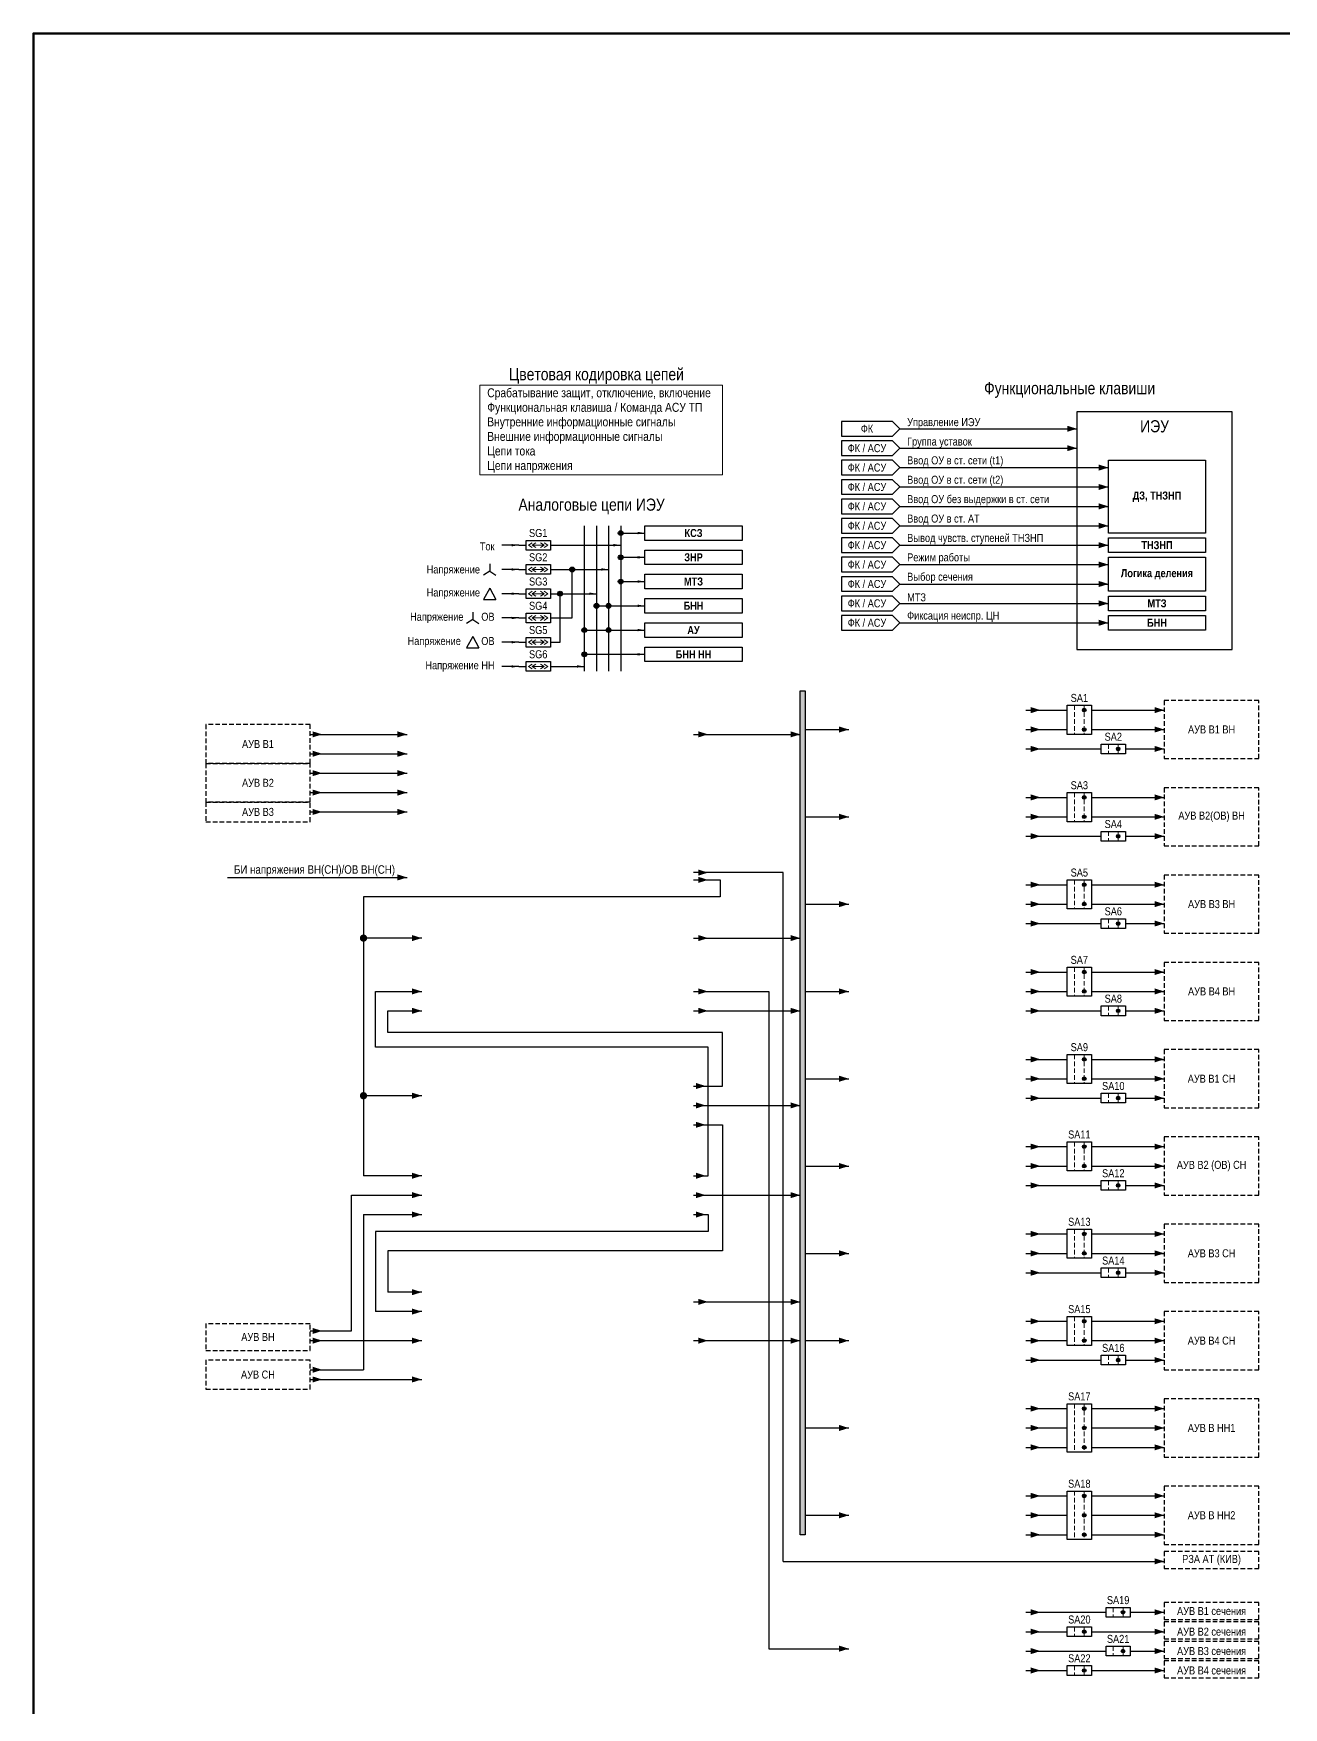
# Model space of a CAD drawing. Header units: millimetres. Extents: x 25558 to 49929, y 1902 to 19390.
# Drawn here: x 30203 to 30718, y 14671 to 15361 of the extents above; entities that cross this region are included whole.
import ezdxf
from ezdxf.enums import TextEntityAlignment as Align

# ---------------------------------------------------------------- set-up
doc = ezdxf.new("R2010")
doc.units = ezdxf.units.MM
doc.linetypes.add('штриховая2', pattern=[9.525, 6.35, -3.175])
for name, color, linetype, lineweight in [('Основная', 7, 'Continuous', 30), ('Отключение_включение', 1, 'Continuous', 30), ('Тонкая', 7, 'Continuous', 5), ('Цепи внешние', 84, 'Continuous', 30), ('Цепи внутренние', 5, 'Continuous', 30), ('Цепи ТН', 200, 'Continuous', 30), ('Цепи ТТ', 23, 'Continuous', 30), ('Цепь - ФК и АСУ', 132, 'Continuous', 30), ('Штриховая', 7, 'штриховая2', 20)]:
    doc.layers.add(name, color=color, linetype=linetype, lineweight=lineweight)
doc.styles.add('Narrow', font='ARIALN.TTF')

# ---------------------------------------------------------------- blocks, each defined once
blk = doc.blocks.new('Point')
at = {"layer": 'Основная', "color": 0, "const_width": 1.5}
blk.add_lwpolyline([(-0.75, 0, 1), (0.75, 0, 1)], format="xyb", close=True, dxfattribs=at)

msp = doc.modelspace()

# ---------------------------------------------------------------- hatches: boundary and pattern name
at = {"layer": 'Отключение_включение'}
h = msp.add_hatch(color=256, dxfattribs=at)
h.dxf.hatch_style = 1
h.paths.add_polyline_path([(30521, 15090), (30519, 15090), (30519, 14742), (30521, 14742)])
at = {"layer": 'Тонкая', "lineweight": 25, "ltscale": 0.25}
h = msp.add_hatch(color=256, dxfattribs=at)
edge = h.paths.add_edge_path()
edge.add_arc((30636, 15082), 0.75, 0, 360)
h = msp.add_hatch(color=256, dxfattribs=at)
edge = h.paths.add_edge_path()
edge.add_arc((30636, 15074), 0.75, 0, 360)
h = msp.add_hatch(color=256, dxfattribs=at)
edge = h.paths.add_edge_path()
edge.add_arc((30650, 15066), 0.75, 0, 360)
h = msp.add_hatch(color=256, dxfattribs=at)
edge = h.paths.add_edge_path()
edge.add_arc((30636, 15046), 0.75, 0, 360)
h = msp.add_hatch(color=256, dxfattribs=at)
edge = h.paths.add_edge_path()
edge.add_arc((30636, 15038), 0.75, 0, 360)
h = msp.add_hatch(color=256, dxfattribs=at)
edge = h.paths.add_edge_path()
edge.add_arc((30650, 15030), 0.75, 0, 360)
h = msp.add_hatch(color=256, dxfattribs=at)
edge = h.paths.add_edge_path()
edge.add_arc((30636, 15010), 0.75, 0, 360)
h = msp.add_hatch(color=256, dxfattribs=at)
edge = h.paths.add_edge_path()
edge.add_arc((30636, 15002), 0.75, 0, 360)
h = msp.add_hatch(color=256, dxfattribs=at)
edge = h.paths.add_edge_path()
edge.add_arc((30650, 14994), 0.75, 0, 360)
h = msp.add_hatch(color=256, dxfattribs=at)
edge = h.paths.add_edge_path()
edge.add_arc((30636, 14974), 0.75, 0, 360)
h = msp.add_hatch(color=256, dxfattribs=at)
edge = h.paths.add_edge_path()
edge.add_arc((30636, 14966), 0.75, 0, 360)
h = msp.add_hatch(color=256, dxfattribs=at)
edge = h.paths.add_edge_path()
edge.add_arc((30650, 14958), 0.75, 0, 360)
h = msp.add_hatch(color=256, dxfattribs=at)
edge = h.paths.add_edge_path()
edge.add_arc((30636, 14938), 0.75, 0, 360)
h = msp.add_hatch(color=256, dxfattribs=at)
edge = h.paths.add_edge_path()
edge.add_arc((30636, 14930), 0.75, 0, 360)
h = msp.add_hatch(color=256, dxfattribs=at)
edge = h.paths.add_edge_path()
edge.add_arc((30650, 14922), 0.75, 0, 360)
h = msp.add_hatch(color=256, dxfattribs=at)
edge = h.paths.add_edge_path()
edge.add_arc((30636, 14902), 0.75, 0, 360)
h = msp.add_hatch(color=256, dxfattribs=at)
edge = h.paths.add_edge_path()
edge.add_arc((30636, 14894), 0.75, 0, 360)
h = msp.add_hatch(color=256, dxfattribs=at)
edge = h.paths.add_edge_path()
edge.add_arc((30650, 14886), 0.75, 0, 360)
h = msp.add_hatch(color=256, dxfattribs=at)
edge = h.paths.add_edge_path()
edge.add_arc((30636, 14866), 0.75, 0, 360)
h = msp.add_hatch(color=256, dxfattribs=at)
edge = h.paths.add_edge_path()
edge.add_arc((30636, 14858), 0.75, 0, 360)
h = msp.add_hatch(color=256, dxfattribs=at)
edge = h.paths.add_edge_path()
edge.add_arc((30650, 14850), 0.75, 0, 360)
h = msp.add_hatch(color=256, dxfattribs=at)
edge = h.paths.add_edge_path()
edge.add_arc((30636, 14830), 0.75, 0, 360)
h = msp.add_hatch(color=256, dxfattribs=at)
edge = h.paths.add_edge_path()
edge.add_arc((30636, 14822), 0.75, 0, 360)
h = msp.add_hatch(color=256, dxfattribs=at)
edge = h.paths.add_edge_path()
edge.add_arc((30650, 14814), 0.75, 0, 360)
h = msp.add_hatch(color=256, dxfattribs=at)
edge = h.paths.add_edge_path()
edge.add_arc((30636, 14794), 0.75, 0, 360)
h = msp.add_hatch(color=256, dxfattribs=at)
edge = h.paths.add_edge_path()
edge.add_arc((30636, 14786), 0.75, 0, 360)
h = msp.add_hatch(color=256, dxfattribs=at)
edge = h.paths.add_edge_path()
edge.add_arc((30636, 14778), 0.75, 0, 360)
h = msp.add_hatch(color=256, dxfattribs=at)
edge = h.paths.add_edge_path()
edge.add_arc((30636, 14758), 0.75, 0, 360)
h = msp.add_hatch(color=256, dxfattribs=at)
edge = h.paths.add_edge_path()
edge.add_arc((30636, 14750), 0.75, 0, 360)
h = msp.add_hatch(color=256, dxfattribs=at)
edge = h.paths.add_edge_path()
edge.add_arc((30636, 14742), 0.75, 0, 360)
h = msp.add_hatch(color=256, dxfattribs=at)
edge = h.paths.add_edge_path()
edge.add_arc((30652, 14710), 0.75, 0, 360)
h = msp.add_hatch(color=256, dxfattribs=at)
edge = h.paths.add_edge_path()
edge.add_arc((30636, 14702), 0.75, 0, 360)
h = msp.add_hatch(color=256, dxfattribs=at)
edge = h.paths.add_edge_path()
edge.add_arc((30652, 14694), 0.75, 0, 360)
h = msp.add_hatch(color=256, dxfattribs=at)
edge = h.paths.add_edge_path()
edge.add_arc((30636, 14686), 0.75, 0, 360)
at = {"layer": 'Цепи ТН'}
h = msp.add_hatch(color=256, dxfattribs=at)
h.dxf.hatch_style = 1
h.paths.add_polyline_path([(30426, 15140, 1), (30424, 15140, 1)])
h = msp.add_hatch(color=256, dxfattribs=at)
h.dxf.hatch_style = 1
h.paths.add_polyline_path([(30421, 15130, 1), (30419, 15130, 1)])
h = msp.add_hatch(color=256, dxfattribs=at)
h.dxf.hatch_style = 1
h.paths.add_polyline_path([(30436, 15125, 1), (30434, 15125, 1)])
h = msp.add_hatch(color=256, dxfattribs=at)
h.dxf.hatch_style = 1
h.paths.add_polyline_path([(30441, 15125, 1), (30439, 15125, 1)])
h = msp.add_hatch(color=256, dxfattribs=at)
h.dxf.hatch_style = 1
h.paths.add_polyline_path([(30431, 15115, 1), (30429, 15115, 1)])
h = msp.add_hatch(color=256, dxfattribs=at)
h.dxf.hatch_style = 1
h.paths.add_polyline_path([(30441, 15115, 1), (30439, 15115, 1)])
h = msp.add_hatch(color=256, dxfattribs=at)
h.dxf.hatch_style = 1
h.paths.add_polyline_path([(30431, 15105, 1), (30429, 15105, 1)])
at = {"layer": 'Цепи ТТ'}
h = msp.add_hatch(color=256, dxfattribs=at)
h.dxf.hatch_style = 1
h.paths.add_polyline_path([(30446, 15155, 1), (30444, 15155, 1)])
h = msp.add_hatch(color=256, dxfattribs=at)
h.dxf.hatch_style = 1
h.paths.add_polyline_path([(30446, 15145, 1), (30444, 15145, 1)])
h = msp.add_hatch(color=256, dxfattribs=at)
h.dxf.hatch_style = 1
h.paths.add_polyline_path([(30446, 15135, 1), (30444, 15135, 1)])

# ---------------------------------------------------------------- linework, layer by layer
at = {"layer": 'Основная'}
for p, q in [((30391, 15139.33), (30388.5, 15137.67)), ((30391, 15142.33), (30391, 15139.33)), ((30391, 15139.33), (30393.5, 15137.67)), ((30391, 15132.33), (30388.5, 15127.67)), ((30391, 15132.33), (30393.5, 15127.67)), ((30388.5, 15127.67), (30393.5, 15127.67)), ((30384, 15119.33), (30381.5, 15117.67)), ((30384, 15122.33), (30384, 15119.33)), ((30384, 15119.33), (30386.5, 15117.67)), ((30384, 15112.33), (30381.5, 15107.67)), ((30384, 15112.33), (30386.5, 15107.67)), ((30381.5, 15107.67), (30386.5, 15107.67))]:
    msp.add_line(p, q, dxfattribs=at)
at = {"layer": 'Основная', "ltscale": 0.3}
msp.add_lwpolyline([(30633, 15107), (30697, 15107), (30697, 15205), (30633, 15205)], close=True, dxfattribs=at)
at = {"layer": 'Основная'}
for points in [[(30646, 15185), (30686, 15185), (30686, 15155), (30646, 15155)], [(30406, 15152), (30416, 15152), (30416, 15148), (30406, 15148)], [(30455, 15158), (30495, 15158), (30495, 15152), (30455, 15152)], [(30646, 15153), (30686, 15153), (30686, 15147), (30646, 15147)], [(30455, 15148), (30495, 15148), (30495, 15142), (30455, 15142)], [(30646, 15145), (30686, 15145), (30686, 15131), (30646, 15131)], [(30406, 15142), (30416, 15142), (30416, 15138), (30406, 15138)], [(30455, 15138), (30495, 15138), (30495, 15132), (30455, 15132)], [(30406, 15132), (30416, 15132), (30416, 15128), (30406, 15128)], [(30455, 15128), (30495, 15128), (30495, 15122), (30455, 15122)], [(30646, 15129), (30686, 15129), (30686, 15123), (30646, 15123)], [(30406, 15122), (30416, 15122), (30416, 15118), (30406, 15118)], [(30455, 15118), (30495, 15118), (30495, 15112), (30455, 15112)], [(30646, 15121), (30686, 15121), (30686, 15115), (30646, 15115)], [(30406, 15112), (30416, 15112), (30416, 15108), (30406, 15108)], [(30455, 15108), (30495, 15108), (30495, 15102), (30455, 15102)], [(30406, 15102), (30416, 15102), (30416, 15098), (30406, 15098)], [(30629, 15084), (30639, 15084), (30639, 15072), (30629, 15072)], [(30643, 15068), (30653, 15068), (30653, 15064), (30643, 15064)], [(30629, 15048), (30639, 15048), (30639, 15036), (30629, 15036)], [(30643, 15032), (30653, 15032), (30653, 15028), (30643, 15028)], [(30629, 15012), (30639, 15012), (30639, 15000), (30629, 15000)], [(30643, 14996), (30653, 14996), (30653, 14992), (30643, 14992)], [(30629, 14976), (30639, 14976), (30639, 14964), (30629, 14964)], [(30643, 14960), (30653, 14960), (30653, 14956), (30643, 14956)], [(30629, 14940), (30639, 14940), (30639, 14928), (30629, 14928)], [(30643, 14924), (30653, 14924), (30653, 14920), (30643, 14920)], [(30629, 14904), (30639, 14904), (30639, 14892), (30629, 14892)], [(30643, 14888), (30653, 14888), (30653, 14884), (30643, 14884)], [(30629, 14868), (30639, 14868), (30639, 14856), (30629, 14856)], [(30643, 14852), (30653, 14852), (30653, 14848), (30643, 14848)], [(30629, 14832), (30639, 14832), (30639, 14820), (30629, 14820)], [(30643, 14816), (30653, 14816), (30653, 14812), (30643, 14812)], [(30629, 14796), (30639, 14796), (30639, 14776), (30629, 14776)], [(30629, 14760), (30639, 14760), (30639, 14740), (30629, 14740)], [(30645, 14712), (30655, 14712), (30655, 14708), (30645, 14708)], [(30629, 14704), (30639, 14704), (30639, 14700), (30629, 14700)], [(30645, 14696), (30655, 14696), (30655, 14692), (30645, 14692)], [(30629, 14688), (30639, 14688), (30639, 14684), (30629, 14684)]]:
    msp.add_lwpolyline(points, close=True, dxfattribs=at)
at = {"layer": 'Отключение_включение'}
for p, q in [((30612, 15082), (30629, 15082)), ((30639, 15082), (30669, 15082)), ((30475, 15072), (30519, 15072)), ((30521, 15074), (30539, 15074)), ((30612, 15046), (30629, 15046)), ((30639, 15046), (30669, 15046)), ((30521, 15038), (30539, 15038)), ((30612, 15010), (30629, 15010)), ((30639, 15010), (30669, 15010)), ((30521, 15002), (30539, 15002)), ((30475, 14988), (30519, 14988)), ((30612, 14974), (30629, 14974)), ((30639, 14974), (30669, 14974)), ((30475, 14966), (30506, 14966)), ((30506, 14966), (30506, 14695)), ((30521, 14966), (30539, 14966)), ((30475, 14958), (30519, 14958)), ((30612, 14938), (30629, 14938)), ((30639, 14938), (30669, 14938)), ((30521, 14930), (30539, 14930)), ((30475, 14919), (30519, 14919)), ((30612, 14902), (30629, 14902)), ((30639, 14902), (30669, 14902)), ((30521, 14894), (30539, 14894)), ((30475, 14882), (30519, 14882)), ((30612, 14866), (30629, 14866)), ((30639, 14866), (30669, 14866)), ((30521, 14858), (30539, 14858)), ((30475, 14838), (30519, 14838)), ((30612, 14830), (30629, 14830)), ((30639, 14830), (30669, 14830)), ((30475, 14822), (30519, 14822)), ((30521, 14822), (30539, 14822)), ((30612, 14794), (30629, 14794)), ((30639, 14794), (30669, 14794)), ((30521, 14786), (30539, 14786)), ((30612, 14758), (30629, 14758)), ((30639, 14758), (30669, 14758)), ((30521, 14750), (30539, 14750)), ((30612, 14710), (30645, 14710)), ((30655, 14710), (30669, 14710)), ((30612, 14702), (30629, 14702)), ((30639, 14702), (30669, 14702)), ((30506, 14695), (30539, 14695)), ((30612, 14694), (30645, 14694)), ((30655, 14694), (30669, 14694)), ((30612, 14686), (30629, 14686)), ((30639, 14686), (30669, 14686))]:
    msp.add_line(p, q, dxfattribs=at)
msp.add_lwpolyline([(30519, 15090), (30521, 15090), (30521, 14742), (30519, 14742)], close=True, dxfattribs=at)
for points in [[(30618, 15082, 0, 2.5, 0), (30614, 15082, 0, 0, 0)], [(30669, 15082, 0, 2.5, 0), (30665, 15082, 0, 0, 0)], [(30481, 15072, 0, 2.5, 0), (30477, 15072, 0, 0, 0)], [(30519, 15072, 0, 2.5, 0), (30515, 15072, 0, 0, 0)], [(30539, 15074, 0, 2.5, 0), (30535, 15074, 0, 0, 0)], [(30618, 15046, 0, 2.5, 0), (30614, 15046, 0, 0, 0)], [(30669, 15046, 0, 2.5, 0), (30665, 15046, 0, 0, 0)], [(30539, 15038, 0, 2.5, 0), (30535, 15038, 0, 0, 0)], [(30618, 15010, 0, 2.5, 0), (30614, 15010, 0, 0, 0)], [(30669, 15010, 0, 2.5, 0), (30665, 15010, 0, 0, 0)], [(30539, 15002, 0, 2.5, 0), (30535, 15002, 0, 0, 0)], [(30481, 14988, 0, 2.5, 0), (30477, 14988, 0, 0, 0)], [(30519, 14988, 0, 2.5, 0), (30515, 14988, 0, 0, 0)], [(30618, 14974, 0, 2.5, 0), (30614, 14974, 0, 0, 0)], [(30669, 14974, 0, 2.5, 0), (30665, 14974, 0, 0, 0)], [(30481, 14966, 0, 2.5, 0), (30477, 14966, 0, 0, 0)], [(30539, 14966, 0, 2.5, 0), (30535, 14966, 0, 0, 0)], [(30481, 14958, 0, 2.5, 0), (30477, 14958, 0, 0, 0)], [(30519, 14958, 0, 2.5, 0), (30515, 14958, 0, 0, 0)], [(30618, 14938, 0, 2.5, 0), (30614, 14938, 0, 0, 0)], [(30669, 14938, 0, 2.5, 0), (30665, 14938, 0, 0, 0)], [(30539, 14930, 0, 2.5, 0), (30535, 14930, 0, 0, 0)], [(30480, 14919, 0, 2.5, 0), (30476, 14919, 0, 0, 0)], [(30519, 14919, 0, 2.5, 0), (30515, 14919, 0, 0, 0)], [(30618, 14902, 0, 2.5, 0), (30614, 14902, 0, 0, 0)], [(30669, 14902, 0, 2.5, 0), (30665, 14902, 0, 0, 0)], [(30539, 14894, 0, 2.5, 0), (30535, 14894, 0, 0, 0)], [(30480, 14882, 0, 2.5, 0), (30476, 14882, 0, 0, 0)], [(30519, 14882, 0, 2.5, 0), (30515, 14882, 0, 0, 0)], [(30618, 14866, 0, 2.5, 0), (30614, 14866, 0, 0, 0)], [(30669, 14866, 0, 2.5, 0), (30665, 14866, 0, 0, 0)], [(30539, 14858, 0, 2.5, 0), (30535, 14858, 0, 0, 0)], [(30481, 14838, 0, 2.5, 0), (30477, 14838, 0, 0, 0)], [(30519, 14838, 0, 2.5, 0), (30515, 14838, 0, 0, 0)], [(30618, 14830, 0, 2.5, 0), (30614, 14830, 0, 0, 0)], [(30669, 14830, 0, 2.5, 0), (30665, 14830, 0, 0, 0)], [(30481, 14822, 0, 2.5, 0), (30477, 14822, 0, 0, 0)], [(30519, 14822, 0, 2.5, 0), (30515, 14822, 0, 0, 0)], [(30539, 14822, 0, 2.5, 0), (30535, 14822, 0, 0, 0)], [(30618, 14794, 0, 2.5, 0), (30614, 14794, 0, 0, 0)], [(30669, 14794, 0, 2.5, 0), (30665, 14794, 0, 0, 0)], [(30539, 14786, 0, 2.5, 0), (30535, 14786, 0, 0, 0)], [(30618, 14758, 0, 2.5, 0), (30614, 14758, 0, 0, 0)], [(30669, 14758, 0, 2.5, 0), (30665, 14758, 0, 0, 0)], [(30539, 14750, 0, 2.5, 0), (30535, 14750, 0, 0, 0)], [(30618, 14710, 0, 2.5, 0), (30614, 14710, 0, 0, 0)], [(30669, 14710, 0, 2.5, 0), (30665, 14710, 0, 0, 0)], [(30618, 14702, 0, 2.5, 0), (30614, 14702, 0, 0, 0)], [(30669, 14702, 0, 2.5, 0), (30665, 14702, 0, 0, 0)], [(30539, 14695, 0, 2.5, 0), (30535, 14695, 0, 0, 0)], [(30618, 14694, 0, 2.5, 0), (30614, 14694, 0, 0, 0)], [(30669, 14694, 0, 2.5, 0), (30665, 14694, 0, 0, 0)], [(30618, 14686, 0, 2.5, 0), (30614, 14686, 0, 0, 0)], [(30669, 14686, 0, 2.5, 0), (30665, 14686, 0, 0, 0)]]:
    msp.add_lwpolyline(points, format="xyseb", dxfattribs=at)
at = {"layer": 'Тонкая', "ltscale": 0.25}
for p, q in [((30407, 15150), (30408.5, 15151)), ((30408.5, 15149), (30407, 15150)), ((30408.5, 15150), (30410, 15151)), ((30410, 15149), (30408.5, 15150)), ((30413.5, 15150), (30412, 15151)), ((30412, 15149), (30413.5, 15150)), ((30415, 15150), (30413.5, 15151)), ((30413.5, 15149), (30415, 15150)), ((30407, 15140), (30408.5, 15141)), ((30408.5, 15139), (30407, 15140)), ((30408.5, 15140), (30410, 15141)), ((30410, 15139), (30408.5, 15140)), ((30413.5, 15140), (30412, 15141)), ((30412, 15139), (30413.5, 15140)), ((30415, 15140), (30413.5, 15141)), ((30413.5, 15139), (30415, 15140)), ((30407, 15130), (30408.5, 15131)), ((30408.5, 15130), (30410, 15131)), ((30413.5, 15130), (30412, 15131)), ((30415, 15130), (30413.5, 15131)), ((30408.5, 15129), (30407, 15130)), ((30410, 15129), (30408.5, 15130)), ((30412, 15129), (30413.5, 15130)), ((30413.5, 15129), (30415, 15130)), ((30407, 15120), (30408.5, 15121)), ((30408.5, 15119), (30407, 15120)), ((30408.5, 15120), (30410, 15121)), ((30410, 15119), (30408.5, 15120)), ((30413.5, 15120), (30412, 15121)), ((30412, 15119), (30413.5, 15120)), ((30415, 15120), (30413.5, 15121)), ((30413.5, 15119), (30415, 15120)), ((30407, 15110), (30408.5, 15111)), ((30408.5, 15109), (30407, 15110)), ((30408.5, 15110), (30410, 15111)), ((30410, 15109), (30408.5, 15110)), ((30413.5, 15110), (30412, 15111)), ((30412, 15109), (30413.5, 15110)), ((30415, 15110), (30413.5, 15111)), ((30413.5, 15109), (30415, 15110)), ((30407, 15100), (30408.5, 15101)), ((30408.5, 15099), (30407, 15100)), ((30408.5, 15100), (30410, 15101)), ((30410, 15099), (30408.5, 15100)), ((30413.5, 15100), (30412, 15101)), ((30412, 15099), (30413.5, 15100)), ((30415, 15100), (30413.5, 15101)), ((30413.5, 15099), (30415, 15100))]:
    msp.add_line(p, q, dxfattribs=at)
at = {"layer": 'Тонкая'}
for p, q in [((30413.5, 15150), (30408.5, 15150)), ((30413.5, 15140), (30408.5, 15140)), ((30413.5, 15130), (30408.5, 15130)), ((30413.5, 15120), (30408.5, 15120)), ((30413.5, 15110), (30408.5, 15110)), ((30413.5, 15100), (30408.5, 15100))]:
    msp.add_line(p, q, dxfattribs=at)
at = {"layer": 'Тонкая', "color": 3, "lineweight": 50}
msp.add_lwpolyline([(30797, 14521), (30203, 14521), (30203, 15361), (30797, 15361)], close=True, dxfattribs=at)
at = {"layer": 'Тонкая', "ltscale": 0.3}
msp.add_lwpolyline([(30387, 15216), (30487, 15216), (30487, 15179), (30387, 15179)], close=True, dxfattribs=at)
at = {"layer": 'Тонкая', "lineweight": 25, "ltscale": 0.25}
for centre in [(30636, 15082), (30636, 15074), (30650, 15066), (30636, 15046), (30636, 15038), (30650, 15030), (30636, 15010), (30636, 15002), (30650, 14994), (30636, 14974), (30636, 14966), (30650, 14958), (30636, 14938), (30636, 14930), (30650, 14922), (30636, 14902), (30636, 14894), (30650, 14886), (30636, 14866), (30636, 14858), (30650, 14850), (30636, 14830), (30636, 14822), (30650, 14814), (30636, 14794), (30636, 14786), (30636, 14778), (30636, 14758), (30636, 14750), (30636, 14742), (30652, 14710), (30636, 14702), (30652, 14694), (30636, 14686)]:
    msp.add_circle(centre, 0.75, dxfattribs=at)
at = {"layer": 'Цепи внешние', "ltscale": 0.3}
for p, q in [((30317, 15072), (30357, 15072)), ((30612, 15074), (30629, 15074)), ((30639, 15074), (30669, 15074)), ((30317, 15064), (30357, 15064)), ((30612, 15066), (30643, 15066)), ((30653, 15066), (30669, 15066)), ((30317, 15056), (30357, 15056)), ((30317, 15048), (30357, 15048)), ((30317, 15040), (30357, 15040)), ((30612, 15038), (30629, 15038)), ((30639, 15038), (30669, 15038)), ((30612, 15030), (30643, 15030)), ((30653, 15030), (30669, 15030)), ((30512, 15015), (30475, 15015)), ((30512, 14731), (30512, 15015)), ((30612, 15002), (30629, 15002)), ((30639, 15002), (30669, 15002)), ((30612, 14994), (30643, 14994)), ((30653, 14994), (30669, 14994)), ((30612, 14966), (30629, 14966)), ((30639, 14966), (30669, 14966)), ((30612, 14958), (30643, 14958)), ((30653, 14958), (30669, 14958)), ((30612, 14930), (30629, 14930)), ((30639, 14930), (30669, 14930)), ((30612, 14922), (30643, 14922)), ((30653, 14922), (30669, 14922)), ((30612, 14894), (30629, 14894)), ((30639, 14894), (30669, 14894)), ((30612, 14886), (30643, 14886)), ((30653, 14886), (30669, 14886)), ((30334, 14882), (30363, 14882)), ((30334, 14826), (30334, 14882)), ((30339, 14874), (30363, 14874)), ((30339, 14874), (30339, 14810)), ((30612, 14858), (30629, 14858)), ((30639, 14858), (30669, 14858)), ((30612, 14850), (30643, 14850)), ((30653, 14850), (30669, 14850)), ((30317, 14826), (30334, 14826)), ((30317, 14822), (30363, 14822)), ((30612, 14822), (30629, 14822)), ((30639, 14822), (30669, 14822)), ((30612, 14814), (30643, 14814)), ((30653, 14814), (30669, 14814)), ((30317, 14810), (30339, 14810)), ((30317, 14806), (30363, 14806)), ((30612, 14786), (30629, 14786)), ((30639, 14786), (30669, 14786)), ((30612, 14778), (30629, 14778)), ((30639, 14778), (30669, 14778)), ((30612, 14750), (30629, 14750)), ((30639, 14750), (30669, 14750)), ((30612, 14742), (30629, 14742)), ((30639, 14742), (30669, 14742)), ((30512, 14731), (30669, 14731))]:
    msp.add_line(p, q, dxfattribs=at)
at = {"layer": 'Цепи внешние', "linetype": 'штриховая2', "ltscale": 0.3}
for points in [[(30708, 15086), (30669, 15086), (30669, 15062), (30708, 15062)], [(30317, 15076), (30274, 15076), (30274, 15060), (30317, 15060)], [(30317, 15060), (30274, 15060), (30274, 15044), (30317, 15044)], [(30708, 15050), (30669, 15050), (30669, 15026), (30708, 15026)], [(30317, 15044), (30274, 15044), (30274, 15036), (30317, 15036)], [(30708, 15014), (30669, 15014), (30669, 14990), (30708, 14990)], [(30708, 14978), (30669, 14978), (30669, 14954), (30708, 14954)], [(30708, 14942), (30669, 14942), (30669, 14918), (30708, 14918)], [(30708, 14906), (30669, 14906), (30669, 14882), (30708, 14882)], [(30708, 14870), (30669, 14870), (30669, 14846), (30708, 14846)], [(30708, 14834), (30669, 14834), (30669, 14810), (30708, 14810)], [(30317, 14829), (30274, 14829), (30274, 14818), (30317, 14818)], [(30317, 14814), (30274, 14814), (30274, 14802), (30317, 14802)], [(30708, 14798), (30669, 14798), (30669, 14774), (30708, 14774)], [(30708, 14762), (30669, 14762), (30669, 14738), (30708, 14738)], [(30708, 14735), (30669, 14735), (30669, 14728), (30708, 14728)], [(30708, 14714), (30669, 14714), (30669, 14707), (30708, 14707)], [(30708, 14706), (30669, 14706), (30669, 14699), (30708, 14699)], [(30708, 14698), (30669, 14698), (30669, 14691), (30708, 14691)], [(30708, 14690), (30669, 14690), (30669, 14683), (30708, 14683)]]:
    msp.add_lwpolyline(points, close=True, dxfattribs=at)
at = {"layer": 'Цепи внешние', "ltscale": 0.3}
for points in [[(30322, 15072, 0, 2.5, 0), (30318, 15072, 0, 0, 0)], [(30357, 15072, 0, 2.5, 0), (30353, 15072, 0, 0, 0)], [(30618, 15074, 0, 2.5, 0), (30614, 15074, 0, 0, 0)], [(30669, 15074, 0, 2.5, 0), (30665, 15074, 0, 0, 0)], [(30322, 15064, 0, 2.5, 0), (30318, 15064, 0, 0, 0)], [(30357, 15064, 0, 2.5, 0), (30353, 15064, 0, 0, 0)], [(30618, 15066, 0, 2.5, 0), (30614, 15066, 0, 0, 0)], [(30669, 15066, 0, 2.5, 0), (30665, 15066, 0, 0, 0)], [(30322, 15056, 0, 2.5, 0), (30318, 15056, 0, 0, 0)], [(30357, 15056, 0, 2.5, 0), (30353, 15056, 0, 0, 0)], [(30322, 15048, 0, 2.5, 0), (30318, 15048, 0, 0, 0)], [(30357, 15048, 0, 2.5, 0), (30353, 15048, 0, 0, 0)], [(30322, 15040, 0, 2.5, 0), (30318, 15040, 0, 0, 0)], [(30357, 15040, 0, 2.5, 0), (30353, 15040, 0, 0, 0)], [(30618, 15038, 0, 2.5, 0), (30614, 15038, 0, 0, 0)], [(30669, 15038, 0, 2.5, 0), (30665, 15038, 0, 0, 0)], [(30618, 15030, 0, 2.5, 0), (30614, 15030, 0, 0, 0)], [(30669, 15030, 0, 2.5, 0), (30665, 15030, 0, 0, 0)], [(30481, 15015, 0, 2.5, 0), (30477, 15015, 0, 0, 0)], [(30618, 15002, 0, 2.5, 0), (30614, 15002, 0, 0, 0)], [(30669, 15002, 0, 2.5, 0), (30665, 15002, 0, 0, 0)], [(30618, 14994, 0, 2.5, 0), (30614, 14994, 0, 0, 0)], [(30669, 14994, 0, 2.5, 0), (30665, 14994, 0, 0, 0)], [(30618, 14966, 0, 2.5, 0), (30614, 14966, 0, 0, 0)], [(30669, 14966, 0, 2.5, 0), (30665, 14966, 0, 0, 0)], [(30618, 14958, 0, 2.5, 0), (30614, 14958, 0, 0, 0)], [(30669, 14958, 0, 2.5, 0), (30665, 14958, 0, 0, 0)], [(30618, 14930, 0, 2.5, 0), (30614, 14930, 0, 0, 0)], [(30669, 14930, 0, 2.5, 0), (30665, 14930, 0, 0, 0)], [(30618, 14922, 0, 2.5, 0), (30614, 14922, 0, 0, 0)], [(30669, 14922, 0, 2.5, 0), (30665, 14922, 0, 0, 0)], [(30618, 14894, 0, 2.5, 0), (30614, 14894, 0, 0, 0)], [(30669, 14894, 0, 2.5, 0), (30665, 14894, 0, 0, 0)], [(30363, 14882, 0, 2.5, 0), (30359, 14882, 0, 0, 0)], [(30618, 14886, 0, 2.5, 0), (30614, 14886, 0, 0, 0)], [(30669, 14886, 0, 2.5, 0), (30665, 14886, 0, 0, 0)], [(30363, 14874, 0, 2.5, 0), (30359, 14874, 0, 0, 0)], [(30618, 14858, 0, 2.5, 0), (30614, 14858, 0, 0, 0)], [(30669, 14858, 0, 2.5, 0), (30665, 14858, 0, 0, 0)], [(30618, 14850, 0, 2.5, 0), (30614, 14850, 0, 0, 0)], [(30669, 14850, 0, 2.5, 0), (30665, 14850, 0, 0, 0)], [(30322, 14826, 0, 2.5, 0), (30318, 14826, 0, 0, 0)], [(30322, 14822, 0, 2.5, 0), (30318, 14822, 0, 0, 0)], [(30363, 14822, 0, 2.5, 0), (30359, 14822, 0, 0, 0)], [(30618, 14822, 0, 2.5, 0), (30614, 14822, 0, 0, 0)], [(30669, 14822, 0, 2.5, 0), (30665, 14822, 0, 0, 0)], [(30618, 14814, 0, 2.5, 0), (30614, 14814, 0, 0, 0)], [(30669, 14814, 0, 2.5, 0), (30665, 14814, 0, 0, 0)], [(30322, 14810, 0, 2.5, 0), (30318, 14810, 0, 0, 0)], [(30322, 14806, 0, 2.5, 0), (30318, 14806, 0, 0, 0)], [(30363, 14806, 0, 2.5, 0), (30359, 14806, 0, 0, 0)], [(30618, 14786, 0, 2.5, 0), (30614, 14786, 0, 0, 0)], [(30669, 14786, 0, 2.5, 0), (30665, 14786, 0, 0, 0)], [(30618, 14778, 0, 2.5, 0), (30614, 14778, 0, 0, 0)], [(30669, 14778, 0, 2.5, 0), (30665, 14778, 0, 0, 0)], [(30618, 14750, 0, 2.5, 0), (30614, 14750, 0, 0, 0)], [(30669, 14750, 0, 2.5, 0), (30665, 14750, 0, 0, 0)], [(30618, 14742, 0, 2.5, 0), (30614, 14742, 0, 0, 0)], [(30669, 14742, 0, 2.5, 0), (30665, 14742, 0, 0, 0)], [(30669, 14731, 0, 2.5, 0), (30665, 14731, 0, 0, 0)]]:
    msp.add_lwpolyline(points, format="xyseb", dxfattribs=at)
at = {"layer": 'Цепи внутренние', "ltscale": 0.3}
for p, q in [((30283, 15013), (30357, 15013)), ((30475, 15012), (30486, 15012)), ((30486, 15012), (30486, 15005)), ((30486, 15005), (30339, 15005)), ((30339, 15005), (30339, 14988)), ((30363, 14988), (30339, 14988)), ((30339, 14988), (30339, 14890)), ((30344, 14966), (30363, 14966)), ((30344, 14943), (30344, 14966)), ((30349, 14958), (30363, 14958)), ((30349, 14949), (30349, 14958)), ((30487, 14949), (30349, 14949)), ((30487, 14927), (30487, 14949)), ((30481, 14943), (30344, 14943)), ((30481, 14890), (30481, 14943)), ((30475, 14927), (30487, 14927)), ((30363, 14923), (30339, 14923)), ((30475, 14911), (30487, 14911)), ((30487, 14911), (30487, 14859)), ((30363, 14890), (30339, 14890)), ((30475, 14890), (30481, 14890)), ((30475, 14874), (30481, 14874)), ((30481, 14874), (30481, 14867)), ((30481, 14867), (30344, 14867)), ((30344, 14867), (30344, 14834)), ((30487, 14859), (30349, 14859)), ((30349, 14859), (30349, 14842)), ((30363, 14842), (30349, 14842)), ((30363, 14834), (30344, 14834))]:
    msp.add_line(p, q, dxfattribs=at)
for points in [[(30357, 15013, 0, 2.5, 0), (30353, 15013, 0, 0, 0)], [(30481, 15012, 0, 2.5, 0), (30477, 15012, 0, 0, 0)], [(30363, 14988, 0, 2.5, 0), (30359, 14988, 0, 0, 0)], [(30363, 14966, 0, 2.5, 0), (30359, 14966, 0, 0, 0)], [(30363, 14958, 0, 2.5, 0), (30359, 14958, 0, 0, 0)], [(30363, 14923, 0, 2.5, 0), (30359, 14923, 0, 0, 0)], [(30480, 14927, 0, 2.5, 0), (30476, 14927, 0, 0, 0)], [(30480, 14911, 0, 2.5, 0), (30476, 14911, 0, 0, 0)], [(30363, 14890, 0, 2.5, 0), (30359, 14890, 0, 0, 0)], [(30480, 14890, 0, 2.5, 0), (30476, 14890, 0, 0, 0)], [(30480, 14874, 0, 2.5, 0), (30476, 14874, 0, 0, 0)], [(30363, 14842, 0, 2.5, 0), (30359, 14842, 0, 0, 0)], [(30363, 14834, 0, 2.5, 0), (30359, 14834, 0, 0, 0)]]:
    msp.add_lwpolyline(points, format="xyseb", dxfattribs=at)
at = {"layer": 'Цепи ТН'}
for p, q in [((30416, 15140), (30440, 15140)), ((30425, 15120), (30425, 15140)), ((30420, 15110), (30420, 15130)), ((30435, 15125), (30455, 15125)), ((30416, 15120), (30425, 15120)), ((30416, 15110), (30420, 15110)), ((30430, 15115), (30455, 15115)), ((30430, 15105), (30455, 15105)), ((30416, 15100), (30430, 15100))]:
    msp.add_line(p, q, dxfattribs=at)
for points in [[(30430, 15158), (30430, 15098)], [(30435, 15158), (30435, 15098)], [(30440, 15158), (30440, 15098)], [(30403, 15140), (30396, 15140)], [(30403, 15140), (30406, 15140)], [(30403, 15130), (30396, 15130)], [(30403, 15130), (30406, 15130)], [(30416, 15130), (30435, 15130)], [(30403, 15120), (30396, 15120)], [(30403, 15120), (30406, 15120)], [(30403, 15110), (30396, 15110)], [(30403, 15110), (30406, 15110)], [(30403, 15100), (30396, 15100)], [(30403, 15100), (30406, 15100)]]:
    msp.add_lwpolyline(points, dxfattribs=at)
for points in [[(30403, 15140, 0, 1, 0), (30400, 15140, 0, 0, 0)], [(30440, 15140, 0, 1, 0), (30437, 15140, 0, 0, 0)], [(30403, 15130, 0, 1, 0), (30400, 15130, 0, 0, 0)], [(30435, 15130, 0, 1, 0), (30432, 15130, 0, 0, 0)], [(30455, 15125, 0, 1, 0), (30452, 15125, 0, 0, 0)], [(30403, 15120, 0, 1, 0), (30400, 15120, 0, 0, 0)], [(30403, 15110, 0, 1, 0), (30400, 15110, 0, 0, 0)], [(30455, 15115, 0, 1, 0), (30452, 15115, 0, 0, 0)], [(30455, 15105, 0, 1, 0), (30452, 15105, 0, 0, 0)], [(30403, 15100, 0, 1, 0), (30400, 15100, 0, 0, 0)], [(30430, 15100, 0, 1, 0), (30427, 15100, 0, 0, 0)]]:
    msp.add_lwpolyline(points, format="xyseb", dxfattribs=at)
for centre in [(30425, 15140), (30420, 15130), (30435, 15125), (30440, 15125), (30430, 15115), (30440, 15115), (30430, 15105)]:
    msp.add_circle(centre, 1, dxfattribs=at)
at = {"layer": 'Цепи ТТ', "ltscale": 0.3}
for points in [[(30445, 15158), (30445, 15098)], [(30445, 15155), (30455, 15155)], [(30403, 15150), (30396, 15150)], [(30403, 15150), (30406, 15150)], [(30416, 15150), (30445, 15150)], [(30445, 15145), (30455, 15145)], [(30445, 15135), (30455, 15135)]]:
    msp.add_lwpolyline(points, dxfattribs=at)
at = {"layer": 'Цепи ТТ'}
for points in [[(30455, 15155, 0, 1, 0), (30452, 15155, 0, 0, 0)], [(30403, 15150, 0, 1, 0), (30400, 15150, 0, 0, 0)], [(30445, 15150, 0, 1, 0), (30442, 15150, 0, 0, 0)], [(30455, 15145, 0, 1, 0), (30452, 15145, 0, 0, 0)], [(30455, 15135, 0, 1, 0), (30452, 15135, 0, 0, 0)]]:
    msp.add_lwpolyline(points, format="xyseb", dxfattribs=at)
for centre in [(30445, 15155), (30445, 15145), (30445, 15135)]:
    msp.add_circle(centre, 1, dxfattribs=at)
at = {"layer": 'Цепь - ФК и АСУ', "ltscale": 0.3}
for points in [[(30560, 15198), (30557, 15201), (30536, 15201), (30536, 15195), (30557, 15195), (30560, 15198)], [(30560, 15190), (30557, 15193), (30536, 15193), (30536, 15187), (30557, 15187), (30560, 15190)], [(30560, 15182), (30557, 15185), (30536, 15185), (30536, 15179), (30557, 15179), (30560, 15182)], [(30560, 15174), (30557, 15177), (30536, 15177), (30536, 15171), (30557, 15171), (30560, 15174)], [(30560, 15166), (30557, 15169), (30536, 15169), (30536, 15163), (30557, 15163), (30560, 15166)], [(30560, 15158), (30557, 15161), (30536, 15161), (30536, 15155), (30557, 15155), (30560, 15158)], [(30560, 15150), (30557, 15153), (30536, 15153), (30536, 15147), (30557, 15147), (30560, 15150)], [(30560, 15142), (30557, 15145), (30536, 15145), (30536, 15139), (30557, 15139), (30560, 15142)], [(30560, 15134), (30557, 15137), (30536, 15137), (30536, 15131), (30557, 15131), (30560, 15134)], [(30560, 15126), (30557, 15129), (30536, 15129), (30536, 15123), (30557, 15123), (30560, 15126)], [(30560, 15118), (30557, 15121), (30536, 15121), (30536, 15115), (30557, 15115), (30560, 15118)]]:
    msp.add_lwpolyline(points, dxfattribs=at)
at = {"layer": 'Цепь - ФК и АСУ'}
for points in [[(30560, 15198), (30633, 15198)], [(30560, 15190), (30633, 15190)], [(30560, 15182), (30646, 15182), (30646, 15182), (30646, 15182)], [(30560, 15174), (30646, 15174), (30646, 15174), (30646, 15174)], [(30560, 15166), (30646, 15166), (30646, 15166), (30646, 15166)], [(30560, 15158), (30646, 15158), (30646, 15158), (30646, 15158)], [(30560, 15150), (30646, 15150), (30646, 15150), (30646, 15150)], [(30560, 15142), (30646, 15142), (30646, 15142), (30646, 15142)], [(30560, 15134), (30646, 15134), (30646, 15134), (30646, 15134)], [(30560, 15126), (30646, 15126)], [(30560, 15118), (30646, 15118), (30646, 15118), (30646, 15118)]]:
    msp.add_lwpolyline(points, dxfattribs=at)
at = {"layer": 'Цепь - ФК и АСУ', "ltscale": 0.3}
for points in [[(30633, 15198, 0, 2.5, 0), (30629, 15198, 0, 0, 0)], [(30633, 15190, 0, 2.5, 0), (30629, 15190, 0, 0, 0)], [(30646, 15182, 0, 2.5, 0), (30642, 15182, 0, 0, 0)], [(30646, 15174, 0, 2.5, 0), (30642, 15174, 0, 0, 0)], [(30646, 15166, 0, 2.5, 0), (30642, 15166, 0, 0, 0)], [(30646, 15158, 0, 2.5, 0), (30642, 15158, 0, 0, 0)], [(30646, 15150, 0, 2.5, 0), (30642, 15150, 0, 0, 0)], [(30646, 15142, 0, 2.5, 0), (30642, 15142, 0, 0, 0)], [(30646, 15134, 0, 2.5, 0), (30642, 15134, 0, 0, 0)], [(30646, 15126, 0, 2.5, 0), (30642, 15126, 0, 0, 0)], [(30646, 15118, 0, 2.5, 0), (30642, 15118, 0, 0, 0)]]:
    msp.add_lwpolyline(points, format="xyseb", dxfattribs=at)
at = {"layer": 'Штриховая', "ltscale": 0.3}
for p, q in [((30632, 15084), (30632, 15072)), ((30636, 15084), (30636, 15072)), ((30646, 15068), (30646, 15064)), ((30650, 15068), (30650, 15064)), ((30632, 15048), (30632, 15036)), ((30636, 15048), (30636, 15036)), ((30646, 15032), (30646, 15028)), ((30650, 15032), (30650, 15028)), ((30632, 15012), (30632, 15000)), ((30636, 15012), (30636, 15000)), ((30646, 14996), (30646, 14992)), ((30650, 14996), (30650, 14992)), ((30632, 14976), (30632, 14964)), ((30636, 14976), (30636, 14964)), ((30646, 14960), (30646, 14956)), ((30650, 14960), (30650, 14956)), ((30632, 14940), (30632, 14928)), ((30636, 14940), (30636, 14928)), ((30646, 14924), (30646, 14920)), ((30650, 14924), (30650, 14920)), ((30632, 14904), (30632, 14892)), ((30636, 14904), (30636, 14892)), ((30646, 14888), (30646, 14884)), ((30650, 14888), (30650, 14884)), ((30632, 14868), (30632, 14856)), ((30636, 14868), (30636, 14856)), ((30646, 14852), (30646, 14848)), ((30650, 14852), (30650, 14848)), ((30632, 14832), (30632, 14820)), ((30636, 14832), (30636, 14820)), ((30646, 14816), (30646, 14812)), ((30650, 14816), (30650, 14812)), ((30632, 14796), (30632, 14776)), ((30636, 14796), (30636, 14776)), ((30632, 14760), (30632, 14740)), ((30636, 14760), (30636, 14740)), ((30648, 14712), (30648, 14708)), ((30652, 14712), (30652, 14708)), ((30632, 14704), (30632, 14700)), ((30636, 14704), (30636, 14700)), ((30648, 14696), (30648, 14692)), ((30652, 14696), (30652, 14692)), ((30632, 14688), (30632, 14684)), ((30636, 14688), (30636, 14684))]:
    msp.add_line(p, q, dxfattribs=at)

# ---------------------------------------------------------------- block references
at = {"layer": 'Цепи внутренние'}
for p in [(30339, 14988), (30339, 14923)]:
    msp.add_blockref('Point', p, dxfattribs=at)

# ---------------------------------------------------------------- texts
at = {"layer": 'Основная', "style": 'Narrow'}
msp.add_text('Цветовая кодировка цепей', height=5, dxfattribs=at).set_placement((30435, 15218), align=Align.CENTER)
for s, insert, char_height, width, attachment_point in [('Функциональные клавиши', (30630, 15214), 5, 188.2306, 5), ('ФК', (30546.5, 15198), 3.3, 21, 5), (' Управление ИЭУ', (30562, 15200.25), 3.3, 71.4983, 4), ('ИЭУ', (30665, 15199), 5, 64, 5), (' Группа уставок', (30562, 15192.25), 3.3, 71, 4), ('ФК / АСУ', (30546.5, 15190), 3.3, 21, 5), (' Ввод ОУ в ст. сети (t1)', (30562, 15184.5), 3.3, 73.8439, 4), ('ФК / АСУ', (30546.5, 15182), 3.3, 21, 5), ('ФК / АСУ', (30546.5, 15174), 3.3, 21, 5), (' Ввод ОУ в ст. сети (t2)', (30562, 15176.5), 3.3, 73.8439, 4), ('{\\fArial Narrow|b1|i0|c204|p34;\\C0;ДЗ, ТНЗНП}', (30666, 15170), 3.3, 40, 5), ('Аналоговые цепи ИЭУ', (30433, 15166), 5, 188.2306, 5), ('ФК / АСУ', (30546.5, 15166), 3.3, 21, 5), (' Ввод ОУ без выдержки в ст. сети', (30562, 15168.5), 3.3, 73.8439, 4), ('ФК / АСУ', (30546.5, 15158), 3.3, 21, 5), (' Ввод ОУ в ст. АТ', (30562, 15160.5), 3.3, 73.8439, 4), ('SG1', (30411, 15155), 3.3, 39, 5), ('{\\fArial Narrow|b1|i0|c204|p34;КСЗ}', (30475, 15155), 3.3, 40, 5), ('ФК / АСУ', (30546.5, 15150), 3.3, 21, 5), (' Вывод чувств. ступеней ТНЗНП', (30562, 15152.5), 3.3, 73.8439, 4), ('{\\fArial Narrow|b1|i0|c204|p34;\\C0;ТНЗНП}', (30666, 15150), 3.3, 40, 5), ('Ток', (30393, 15149.5), 3.3, 71.4983, 6), ('SG2', (30411, 15145), 3.3, 39, 5), ('{\\fArial Narrow|b1|i0|c204|p34;ЗНР}', (30475, 15145), 3.3, 40, 5), (' Режим работы', (30562, 15144.5), 3.3, 73.8439, 4), ('Напряжение            ', (30387, 15139.5), 3.3, 71.4983, 6), ('ФК / АСУ', (30546.5, 15142), 3.3, 21, 5), (' Выбор сечения', (30562, 15136.5), 3.3, 73.8439, 4), ('{\\fArial Narrow|b1|i0|c204|p34;\\C0;Логика деления}', (30666, 15138), 3.3, 40, 5), ('Напряжение        ', (30387, 15130), 3.3, 71.3526, 6), ('SG3', (30411, 15135), 3.3, 39, 5), ('{\\fArial Narrow|b1|i0|c204|p34;МТЗ}', (30475, 15135), 3.3, 40, 5), ('ФК / АСУ', (30546.5, 15134), 3.3, 21, 5), ('SG4', (30411, 15125), 3.3, 39, 5), ('{\\fArial Narrow|b1|i0|c204|p34;БНН}', (30475, 15125), 3.3, 40, 5), ('ФК / АСУ', (30546.5, 15126), 3.3, 21, 5), (' МТЗ ', (30562, 15128.5), 3.3, 73.8439, 4), ('{\\fArial Narrow|b1|i0|c204|p34;\\C0;МТЗ}', (30666, 15126), 3.3, 40, 5), ('Напряжение       ОВ ', (30393, 15120), 3.3, 61.3561, 6), ('ФК / АСУ', (30546.5, 15118), 3.3, 21, 5), (' Фиксация неиспр. ЦН', (30562, 15120.5), 3.3, 73.8439, 4), ('{\\fArial Narrow|b1|i0|c204|p34;\\C0;БНН}', (30666, 15118), 3.3, 40, 5), ('Напряжение        ОВ ', (30393, 15110), 3.3, 71.4983, 6), ('SG5', (30411, 15115), 3.3, 39, 5), ('{\\fArial Narrow|b1|i0|c204|p34;АУ}', (30475, 15115), 3.3, 40, 5), ('SG6', (30411, 15105), 3.3, 39, 5), ('{\\fArial Narrow|b1|i0|c204|p34;БНН НН}', (30475, 15105), 3.3, 40, 5), ('Напряжение НН', (30393, 15100), 3.3, 71.4983, 6), ('SA1', (30634, 15087), 3.3, 8.1148, 5), ('АУВ В1 ВН', (30688.5, 15074), 3.3, 39, 5), ('АУВ В{\\C0;1}', (30295.5, 15068), 3.3, 43, 5), ('SA2', (30648, 15071), 3.3, 8.8248, 5), ('АУВ В{\\C0;2}', (30295.5, 15052), 3.3, 43, 5), ('SA3', (30634, 15051), 3.3, 39, 5), ('АУВ В{\\C0;3}', (30295.5, 15040), 3.3, 43, 5), ('SA4', (30648, 15035), 3.3, 39, 5), ('АУВ В2(ОВ) ВН', (30688.5, 15038), 3.3, 39, 5), ('БИ напряжения ВН(СН)/ОВ ВН(СН)', (30352, 15015.75), 3.5, 71.6692, 6), ('SA5', (30634, 15015), 3.3, 8.8977, 5), ('SA6', (30648, 14999), 3.3, 8.0123, 5), ('АУВ В3 ВН', (30688.5, 15002), 3.3, 39, 5), ('SA7', (30634, 14979), 3.3, 8.8977, 5), ('АУВ В4 ВН', (30688.5, 14966), 3.3, 39, 5), ('SA8', (30648, 14963), 3.3, 8.0123, 5), ('SA9', (30634, 14943), 3.3, 8.1148, 5), ('АУВ В1 СН', (30688.5, 14930), 3.3, 39, 5), ('SA10', (30648, 14927), 3.3, 8.8248, 5), ('SA11', (30634, 14907), 3.3, 39, 5), ('АУВ В2 (ОВ) СН', (30688.5, 14894), 3.3, 39, 5), ('SA12', (30648, 14891), 3.3, 39, 5), ('SA13', (30634, 14871), 3.3, 8.8977, 5), ('SA14', (30648, 14855), 3.3, 8.0123, 5), ('АУВ В3 СН', (30688.5, 14858), 3.3, 39, 5), ('SA15', (30634, 14835), 3.3, 8.8977, 5), ('АУВ В{\\C0;Н}', (30295.5, 14823.5), 3.3, 43, 5), ('SA16', (30648, 14819), 3.3, 8.0123, 5), ('АУВ В4 СН', (30688.5, 14822), 3.3, 39, 5), ('АУВ СН', (30295.5, 14808), 3.3, 43, 5), ('SA17', (30634, 14799), 3.3, 39, 5), ('АУВ В НН1', (30688.5, 14786), 3.3, 39, 5), ('SA18', (30634, 14763), 3.3, 39, 5), ('АУВ В НН2', (30688.5, 14750), 3.3, 39, 5), ('РЗА АТ (КИВ)', (30688.5, 14731.5), 3.3, 39, 5), ('SA19', (30650, 14715), 3.3, 39, 5), ('АУВ В1 сечения', (30688.5, 14710.5), 3.3, 39, 5), ('SA20', (30634, 14707), 3.3, 39, 5), ('АУВ В2 сечения', (30688.5, 14702), 3.3, 39, 5), ('SA21', (30650, 14699), 3.3, 39, 5), ('SA22', (30634, 14691), 3.3, 39, 5), ('АУВ В3 сечения', (30688.5, 14694), 3.3, 39, 5), ('АУВ В4 сечения', (30688.5, 14686), 3.3, 39, 5)]:
    msp.add_mtext(s, dxfattribs=dict(at, insert=insert, char_height=char_height, width=width, attachment_point=attachment_point))
at = {"layer": 'Отключение_включение', "style": 'Narrow'}
msp.add_text('Срабатывание защит, отключение, включение', height=3.7, dxfattribs=at).set_placement((30390, 15211))
at = {"layer": 'Цепи внешние', "style": 'Narrow'}
msp.add_text('Внешние информационные сигналы', height=3.7, dxfattribs=at).set_placement((30390, 15193))
at = {"layer": 'Цепи внутренние', "style": 'Narrow'}
msp.add_text('Внутренние информационные сигналы', height=3.7, dxfattribs=at).set_placement((30390, 15199))
at = {"layer": 'Цепи ТН', "style": 'Narrow'}
msp.add_text('Цепи напряжения', height=3.7, dxfattribs=at).set_placement((30390, 15181))
at = {"layer": 'Цепи ТТ', "style": 'Narrow'}
msp.add_text('Цепи тока', height=3.7, dxfattribs=at).set_placement((30390, 15187))
at = {"layer": 'Цепь - ФК и АСУ', "style": 'Narrow'}
msp.add_text('Функциональная клавиша / Команда АСУ ТП', height=3.7, dxfattribs=at).set_placement((30390, 15205))

doc.saveas('drawing.dxf')
